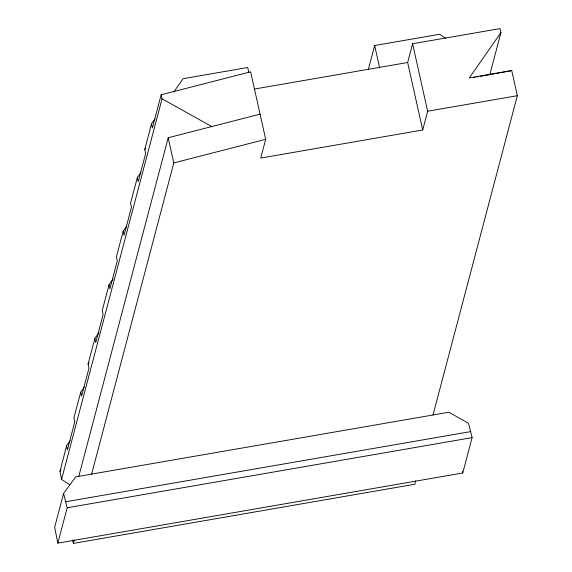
<?xml version="1.0" encoding="UTF-8"?>
<svg xmlns="http://www.w3.org/2000/svg" width="572" height="572" viewBox="0 0 572 572"><rect width="100%" height="100%" fill="white"/><g stroke="black" fill="none" stroke-linecap="round" stroke-linejoin="round"><path stroke-width="0.86" d="M69.455 484.52L61.547 479.45L59.981 471.442L66.545 445.838L70.113 440.719M63.585 493.457L67.181 507.772L57.836 543.128L462.755 472.994L472.1 437.63L468.504 423.287L448.877 412.24L75.74 476.848L63.585 493.457L54.669 527.22L57.836 543.128M415.68 480.852L414.793 484.248L73.38 543.4L72.608 539.925M73.38 543.4L74.274 540.011M84.299 387.072L80.738 392.192L81.574 396.189L88.975 368.161L88.074 364.149L94.838 338.538L98.92 332.697M113.077 279.057L109.002 284.899L102.238 310.51L103.139 314.521L95.739 342.549L94.838 338.538M126.734 226.147L123.159 231.26L116.402 256.871L117.296 260.882L109.895 288.91L109.002 284.899M140.891 172.508L137.323 177.62L130.559 203.232L131.46 207.243L124.06 235.271L123.159 231.26M137.323 177.62L138.217 181.631L145.617 153.603L144.723 149.592L151.487 123.981L155.055 118.869M489.746 74.903L500.922 32.611L500.028 28.6L412.598 43.744L427.656 111.24L422.701 129.994L260.732 158.065L265.687 139.318L250.629 71.807L161.154 94.78L152.381 127.992L151.487 123.981M61.547 479.45L162.055 98.784L161.154 94.78M78.693 476.791L168.204 137.752L260.088 114.143M91.62 474.102L173.802 162.92L168.204 137.752M368.339 69.426L374.653 45.524L439.553 34.277L445.552 38.138M422.701 129.994L407.65 62.498L412.598 43.744M433.004 414.993L517.331 95.696L511.74 70.585L469.312 77.906L500.922 32.611M80.738 392.192L73.917 417.796L74.796 421.829L67.396 449.849L66.545 445.838M173.917 91.849L183.097 78.707L247.712 67.489L248.87 72.673M144.723 149.592L145.738 148.134M88.074 364.149L89.096 362.691M59.981 471.442L60.997 469.984M173.802 162.92L265.687 139.318M473.559 77.556L475.296 77.241M477.034 76.92L478.764 76.605M480.501 76.29L511.74 70.585M254.368 89.053L407.65 62.498M427.656 111.24L517.331 95.696M65.83 501.723L470.749 431.588M67.181 507.772L472.1 437.63M162.055 98.784L211.74 126.548M374.653 45.524L379.672 67.982M462.369 471.264L462.755 472.994"/></g></svg>
